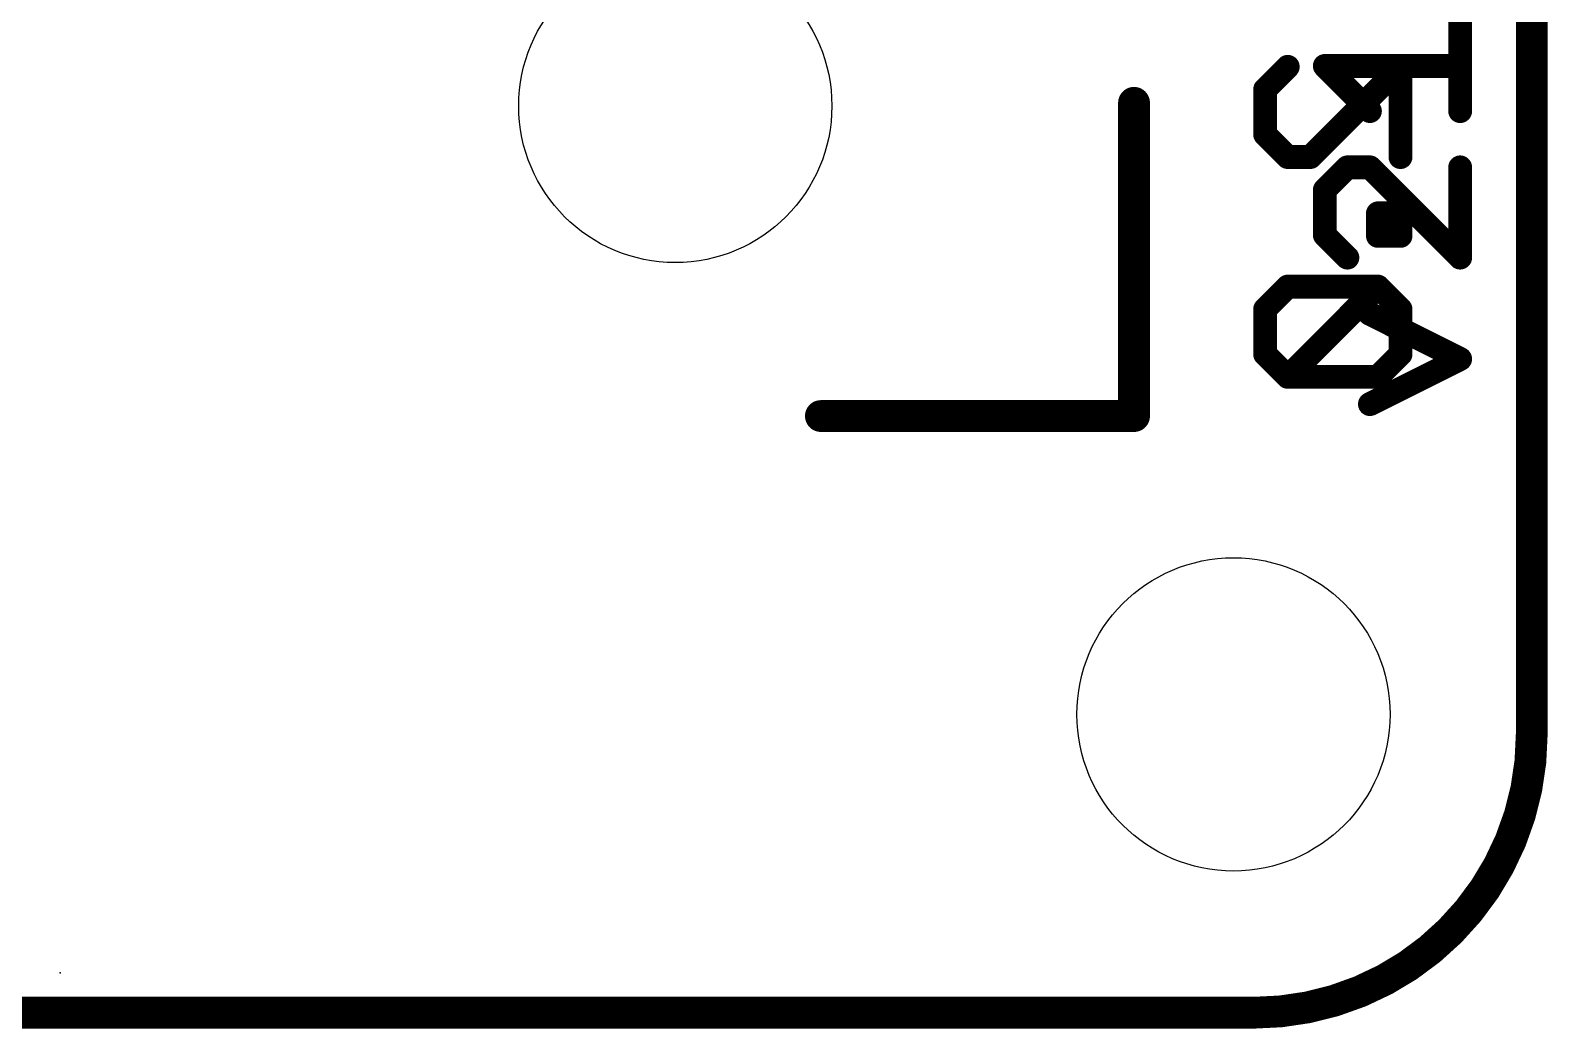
# Model space of a CAD drawing. Extents: x -22 to 88, y -20 to 45.
# Drawn here: x 20.89 to 30.58, y -0.1 to 6.27 of the extents above; entities that cross this region are included whole.
import ezdxf

# ---------------------------------------------------------------- set-up
doc = ezdxf.new("R2010")
doc.units = 0
for name, color, linetype in [('1', 12, 'CONTINUOUS'), ('16', 132, 'CONTINUOUS'), ('20', 53, 'CONTINUOUS'), ('22', 40, 'CONTINUOUS'), ('24', 53, 'CONTINUOUS')]:
    doc.layers.add(name, color=color, linetype=linetype)

msp = doc.modelspace()

# ---------------------------------------------------------------- linework, layer by layer
at = {"layer": '1', "const_width": 0.1524}
for points in [[(30.48, 42.672), (30.48, 1.728)], [(30.0228, 5.7572), (30.0228, 6.3335)], [(29.4466, 5.7572), (29.1585, 6.0454)], [(29.1585, 6.0454), (30.0228, 6.0454)], [(29.3025, 5.3979), (29.1585, 5.2539)], [(29.4466, 5.3979), (29.3025, 5.3979)], [(30.0228, 4.8217), (29.4466, 5.3979)], [(30.0228, 5.3979), (30.0228, 4.8217)], [(29.1585, 5.2539), (29.1585, 4.9658)], [(29.1585, 4.9658), (29.3025, 4.8217)], [(30.0228, 4.1743), (29.4466, 4.4624)], [(29.4466, 3.8862), (30.0228, 4.1743)], [(28.752, 0), (1.778, 0)]]:
    msp.add_lwpolyline(points, dxfattribs=at)
at = {"layer": '1'}
for points, const_width in [([(29.1854, 6.0723, 1), (29.1315, 6.0184)], 0.0762), ([(29.1585, 6.0835, 1), (29.1585, 6.0072)], 0.0762), ([(30.0228, 6.0072, 1), (30.0228, 6.0835)], 0.0762), ([(29.4196, 5.7303, 1), (29.4735, 5.7842)], 0.0762), ([(29.9847, 5.7572, 1), (30.0609, 5.7572)], 0.0762), ([(29.3025, 5.436, 1), (29.3025, 5.3598)], 0.0762), ([(29.3295, 5.371, 1), (29.2756, 5.4249)], 0.0762), ([(29.4735, 5.4249, 1), (29.4196, 5.371)], 0.0762), ([(29.4466, 5.3598, 1), (29.4466, 5.436)], 0.0762), ([(30.0609, 5.3979, 1), (29.9847, 5.3979)], 0.0762), ([(29.1966, 5.2539, 1), (29.1204, 5.2539)], 0.0762), ([(29.1315, 5.2808, 1), (29.1854, 5.2269)], 0.0762), ([(29.1854, 4.9927, 1), (29.1315, 4.9388)], 0.0762), ([(29.1204, 4.9658, 1), (29.1966, 4.9658)], 0.0762), ([(29.2756, 4.7948, 1), (29.3295, 4.8487)], 0.0762), ([(29.9847, 4.8217, 1), (30.0609, 4.8217)], 0.0762), ([(29.9959, 4.7948, 1), (30.0497, 4.8487)], 0.0762), ([(29.4636, 4.4965, 1), (29.4295, 4.4283)], 0.0762), ([(30.0398, 4.1402, 1), (30.0058, 4.2084)], 0.0762), ([(30.0058, 4.1402, 1), (30.0398, 4.2084)], 0.0762), ([(29.4295, 3.9203, 1), (29.4636, 3.8521)], 0.0762), ([(28.752, 0, 0.4142), (30.48, 1.728)], 0.1524), ([(30.5181, 1.728, 1), (30.4419, 1.728)], 0.0762), ([(30.4419, 1.728, 1), (30.5181, 1.728)], 0.0762), ([(28.752, 0.0381, 1), (28.752, -0.0381)], 0.0762), ([(28.752, -0.0381, 1), (28.752, 0.0381)], 0.0762)]:
    msp.add_lwpolyline(points, format="xyb", dxfattribs=dict(at, const_width=const_width))
at = {"layer": '16', "const_width": 0.1524}
for points in [[(30.48, 42.672), (30.48, 1.778)], [(28.702, 0), (1.778, 0)]]:
    msp.add_lwpolyline(points, dxfattribs=at)
at = {"layer": '16'}
for points, const_width in [([(28.702, 0, 0.4142), (30.48, 1.778)], 0.1524), ([(30.5181, 1.778, 1), (30.4419, 1.778)], 0.0762), ([(30.4419, 1.778, 1), (30.5181, 1.778)], 0.0762), ([(28.702, 0.0381, 1), (28.702, -0.0381)], 0.0762), ([(28.702, -0.0381, 1), (28.702, 0.0381)], 0.0762)]:
    msp.add_lwpolyline(points, format="xyb", dxfattribs=dict(at, const_width=const_width))
at = {"layer": '20', "const_width": 0.2032}
for points in [[(30.48, 42.672), (30.48, 1.778)], [(28.702, 0), (1.778, 0)]]:
    msp.add_lwpolyline(points, dxfattribs=at)
at = {"layer": '20'}
for points, const_width in [([(28.702, 0, 0.4142), (30.48, 1.778)], 0.2032), ([(30.5308, 1.778, 1), (30.4292, 1.778)], 0.1016), ([(30.4292, 1.778, 1), (30.5308, 1.778)], 0.1016), ([(28.702, 0.0508, 1), (28.702, -0.0508)], 0.1016), ([(28.702, -0.0508, 1), (28.702, 0.0508)], 0.1016)]:
    msp.add_lwpolyline(points, format="xyb", dxfattribs=dict(at, const_width=const_width))
for centre in [(25.01, 5.79), (28.575, 1.905)]:
    msp.add_circle(centre, 1, dxfattribs=at)
at = {"layer": '22'}
for points, const_width in [([(28.7775, 5.8959), (28.9215, 6.0399)], 0.1524), ([(29.6418, 6.0399), (29.0656, 5.4637)], 0.1524), ([(29.6418, 5.4637), (29.6418, 6.0399)], 0.1524), ([(27.94, 3.81), (27.94, 5.81)], 0.2032), ([(28.7775, 5.6078), (28.7775, 5.8959)], 0.1524), ([(28.9215, 5.4637), (28.7775, 5.6078)], 0.1524), ([(29.0656, 5.4637), (28.9215, 5.4637)], 0.1524), ([(29.6418, 5.1044), (29.4977, 5.1044)], 0.1524), ([(29.4977, 5.1044), (29.4977, 4.9603)], 0.1524), ([(29.6418, 4.9603), (29.6418, 5.1044)], 0.1524), ([(29.4977, 4.9603), (29.6418, 4.9603)], 0.1524), ([(28.9215, 4.6366), (28.7775, 4.4926)], 0.1524), ([(29.4977, 4.6366), (28.9215, 4.6366)], 0.1524), ([(29.4977, 4.6366), (28.9215, 4.0604)], 0.1524), ([(29.6418, 4.4926), (29.4977, 4.6366)], 0.1524), ([(28.7775, 4.4926), (28.7775, 4.2045)], 0.1524), ([(29.6418, 4.2045), (29.6418, 4.4926)], 0.1524), ([(28.7775, 4.2045), (28.9215, 4.0604)], 0.1524), ([(29.4977, 4.0604), (29.6418, 4.2045)], 0.1524), ([(28.9215, 4.0604), (29.4977, 4.0604)], 0.1524), ([(25.94, 3.81), (27.94, 3.81)], 0.2032)]:
    msp.add_lwpolyline(points, dxfattribs=dict(at, const_width=const_width))
for points, const_width in [([(28.9485, 6.013, 1), (28.8946, 6.0669)], 0.0762), ([(29.6799, 6.0399, 1), (29.6037, 6.0399)], 0.0762), ([(29.6687, 6.013, 1), (29.6149, 6.0669)], 0.0762), ([(27.9908, 5.81, 1), (27.8892, 5.81)], 0.1016), ([(28.7505, 5.9228, 1), (28.8044, 5.8689)], 0.0762), ([(28.8156, 5.8959, 1), (28.7394, 5.8959)], 0.0762), ([(28.8044, 5.6347, 1), (28.7505, 5.5808)], 0.0762), ([(28.7394, 5.6078, 1), (28.8156, 5.6078)], 0.0762), ([(28.9215, 5.5018, 1), (28.9215, 5.4256)], 0.0762), ([(28.8946, 5.4368, 1), (28.9485, 5.4906)], 0.0762), ([(29.0386, 5.4906, 1), (29.0925, 5.4368)], 0.0762), ([(29.0656, 5.4256, 1), (29.0656, 5.5018)], 0.0762), ([(29.6037, 5.4637, 1), (29.6799, 5.4637)], 0.0762), ([(29.4977, 5.1425, 1), (29.4977, 5.0663)], 0.0762), ([(29.5358, 5.1044, 1), (29.4596, 5.1044)], 0.0762), ([(29.6799, 5.1044, 1), (29.6037, 5.1044)], 0.0762), ([(29.6418, 5.0663, 1), (29.6418, 5.1425)], 0.0762), ([(29.4977, 4.9984, 1), (29.4977, 4.9222)], 0.0762), ([(29.4596, 4.9603, 1), (29.5358, 4.9603)], 0.0762), ([(29.6037, 4.9603, 1), (29.6799, 4.9603)], 0.0762), ([(29.6418, 4.9222, 1), (29.6418, 4.9984)], 0.0762), ([(28.9215, 4.6747, 1), (28.9215, 4.5985)], 0.0762), ([(28.9485, 4.6097, 1), (28.8946, 4.6636)], 0.0762), ([(29.5247, 4.6636, 1), (29.4708, 4.6097)], 0.0762), ([(29.5247, 4.6097, 1), (29.4708, 4.6636)], 0.0762), ([(29.4977, 4.5985, 1), (29.4977, 4.6747)], 0.0762), ([(28.7505, 4.5195, 1), (28.8044, 4.4656)], 0.0762), ([(28.8156, 4.4926, 1), (28.7394, 4.4926)], 0.0762), ([(29.6799, 4.4926, 1), (29.6037, 4.4926)], 0.0762), ([(29.6149, 4.4656, 1), (29.6687, 4.5195)], 0.0762), ([(28.8044, 4.2314, 1), (28.7505, 4.1775)], 0.0762), ([(29.6687, 4.1775, 1), (29.6149, 4.2314)], 0.0762), ([(28.7394, 4.2045, 1), (28.8156, 4.2045)], 0.0762), ([(29.6037, 4.2045, 1), (29.6799, 4.2045)], 0.0762), ([(28.9215, 4.0985, 1), (28.9215, 4.0223)], 0.0762), ([(28.8946, 4.0874, 1), (28.9485, 4.0335)], 0.0762), ([(28.8946, 4.0335, 1), (28.9485, 4.0874)], 0.0762), ([(29.4708, 4.0874, 1), (29.5247, 4.0335)], 0.0762), ([(29.4977, 4.0223, 1), (29.4977, 4.0985)], 0.0762), ([(25.94, 3.8608, 1), (25.94, 3.7592)], 0.1016), ([(27.94, 3.7592, 1), (27.94, 3.8608)], 0.1016), ([(27.8892, 3.81, 1), (27.9908, 3.81)], 0.1016)]:
    msp.add_lwpolyline(points, format="xyb", dxfattribs=dict(at, const_width=const_width))
at = {"layer": '24'}
for p in [(27.94, 3.81), (21.082, 0.254)]:
    msp.add_point(p, dxfattribs=at)

doc.saveas('drawing.dxf')
